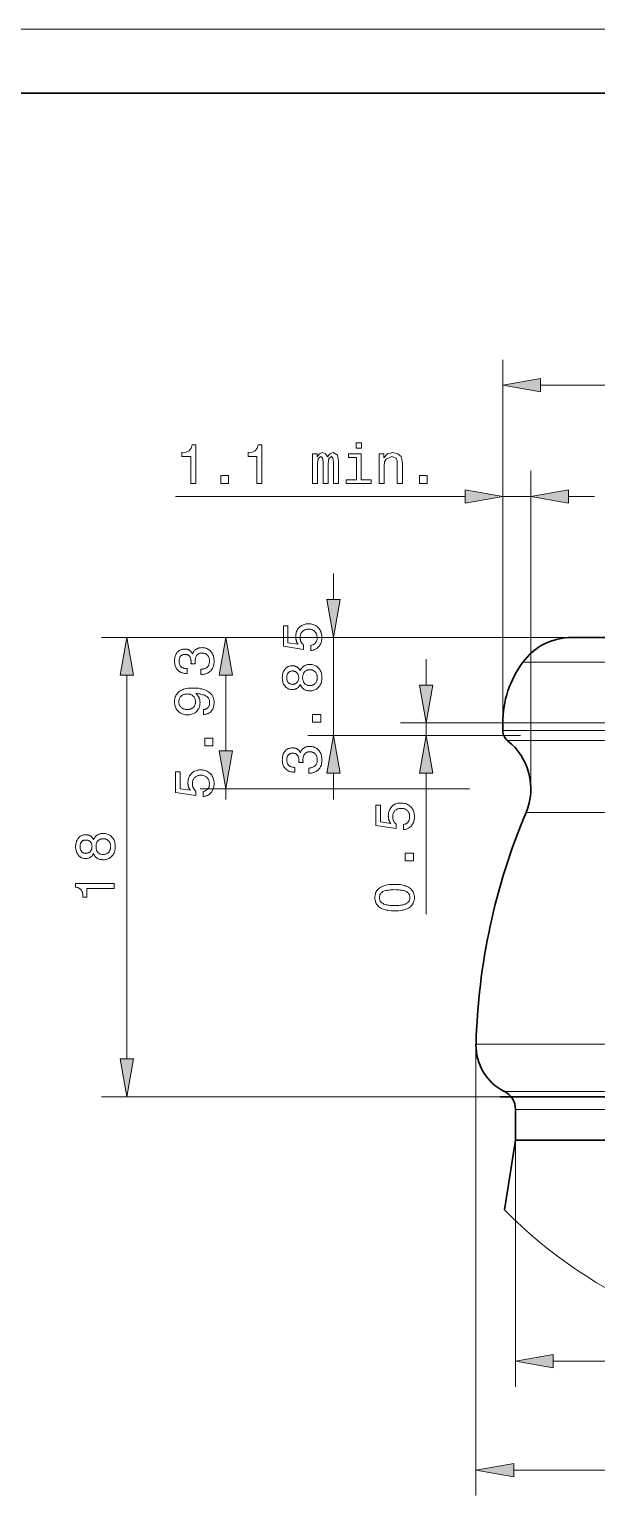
# Model space of a CAD drawing. Extents: x 0 to 297, y 0 to 420.
# Drawn here: x 164 to 208.5, y 305.1 to 420 of the extents above; entities that cross this region are included whole.
import ezdxf

# ---------------------------------------------------------------- set-up
doc = ezdxf.new("R2010")
doc.units = 0
doc.linetypes.add('DASHDOT', pattern=[18.5, 12, -3, 0.5, -3])

msp = doc.modelspace()

# ---------------------------------------------------------------- linework, layer by layer
at = {"lineweight": 13}
for p, q in [((297, 420), (0, 420)), ((201.09, 365.64), (201.09, 394.1)), ((204.05, 392.1), (251.14, 392.1)), ((203.29, 360.48), (203.29, 385.39)), ((175.42, 383.39), (198.14, 383.39)), ((206.52, 372.34), (169.62, 372.34)), ((206.52, 372.34), (177.37, 372.34)), ((206.52, 372.34), (185.82, 372.34)), ((252.53, 370.39), (205.71, 370.39)), ((171.62, 339.3), (171.62, 369.39)), ((254.09, 365.64), (204.34, 365.64)), ((254.09, 365.03), (204.34, 365.03)), ((253.71, 364.25), (204.67, 364.25)), ((198.49, 360.48), (177.37, 360.48)), ((252.27, 358.62), (205.94, 358.62)), ((198.99, 340.34), (198.99, 305.07)), ((256.19, 340.45), (202.49, 340.45)), ((253.98, 336.76), (204.44, 336.76)), ((200.88, 336.34), (169.62, 336.34)), ((253.09, 335.33), (205.21, 335.33)), ((205.05, 315.61), (250.14, 315.61)), ((201.95, 307.07), (253.24, 307.07))]:
    msp.add_line(p, q, dxfattribs=at)
at = {"color": 3, "lineweight": 30}
msp.add_line((292, 415), (20, 415), dxfattribs=at)
at = {"lineweight": 13, "ltscale": 0.493586}
msp.add_line((201.09, 365.64), (201.09, 385.39), dxfattribs=at)
at = {"lineweight": 13, "ltscale": 0.055}
msp.add_line((201.09, 383.39), (203.29, 383.39), dxfattribs=at)
at = {"lineweight": 13, "ltscale": 0.051139}
for p, q in [((206.25, 383.39), (208.29, 383.39)), ((187.82, 375.3), (187.82, 377.34)), ((187.82, 359.64), (187.82, 361.69))]:
    msp.add_line(p, q, dxfattribs=at)
at = {"lineweight": 13, "ltscale": 0.1925}
msp.add_line((187.82, 364.64), (187.82, 372.34), dxfattribs=at)
at = {"lineweight": 30, "ltscale": 0.064498}
msp.add_line((209.1, 372.34), (206.52, 372.34), dxfattribs=at)
at = {"lineweight": 13, "ltscale": 0.05114}
msp.add_line((195.08, 368.6), (195.08, 370.64), dxfattribs=at)
at = {"lineweight": 13, "ltscale": 0.076319}
msp.add_line((205.71, 370.39), (202.65, 370.39), dxfattribs=at)
at = {"lineweight": 13, "ltscale": 0.148779}
msp.add_line((179.37, 363.44), (179.37, 369.39), dxfattribs=at)
at = {"lineweight": 13, "ltscale": 0.200318}
msp.add_line((201.09, 365.64), (193.08, 365.64), dxfattribs=at)
at = {"lineweight": 13, "ltscale": 0.025}
msp.add_line((195.08, 364.64), (195.08, 365.64), dxfattribs=at)
at = {"lineweight": 13, "ltscale": 0.081102}
for p, q in [((204.34, 365.64), (201.09, 365.64)), ((204.34, 365.03), (201.09, 365.03))]:
    msp.add_line(p, q, dxfattribs=at)
at = {"lineweight": 30, "ltscale": 0.015312}
msp.add_line((201.09, 365.03), (201.09, 365.64), dxfattribs=at)
at = {"lineweight": 13, "ltscale": 0.369635}
msp.add_line((200.61, 364.64), (185.82, 364.64), dxfattribs=at)
at = {"lineweight": 13, "ltscale": 0.188231}
msp.add_line((200.61, 364.64), (193.08, 364.64), dxfattribs=at)
at = {"lineweight": 18, "ltscale": 0.046631}
msp.add_line((200.61, 364.64), (202.47, 364.64), dxfattribs=at)
at = {"lineweight": 13, "ltscale": 0.079941}
msp.add_line((204.67, 364.25), (201.47, 364.25), dxfattribs=at)
at = {"lineweight": 13, "ltscale": 0.276097}
msp.add_line((195.08, 350.65), (195.08, 361.69), dxfattribs=at)
at = {"lineweight": 13, "ltscale": 0.021208}
msp.add_line((179.37, 359.64), (179.37, 360.48), dxfattribs=at)
at = {"lineweight": 13, "ltscale": 0.075525}
msp.add_line((205.94, 358.62), (202.91, 358.62), dxfattribs=at)
at = {"lineweight": 13, "ltscale": 0.087524}
msp.add_line((202.49, 340.45), (198.99, 340.45), dxfattribs=at)
at = {"lineweight": 13, "ltscale": 0.080752}
msp.add_line((204.44, 336.76), (201.21, 336.76), dxfattribs=at)
at = {"lineweight": 30, "ltscale": 0.345528}
msp.add_line((200.88, 336.34), (214.7, 336.34), dxfattribs=at)
at = {"lineweight": 13, "ltscale": 0.078041}
msp.add_line((205.21, 335.33), (202.09, 335.33), dxfattribs=at)
at = {"lineweight": 30, "ltscale": 0.059725}
msp.add_line((202.09, 332.94), (202.09, 335.33), dxfattribs=at)
at = {"lineweight": 30, "ltscale": 0.138452}
msp.add_line((202.09, 332.94), (201.22, 327.47), dxfattribs=at)
at = {"lineweight": 13, "ltscale": 0.48335}
msp.add_line((202.09, 332.94), (202.09, 313.61), dxfattribs=at)
at = {"lineweight": 30, "ltscale": 0.078041}
msp.add_line((205.21, 332.94), (202.09, 332.94), dxfattribs=at)
at = {"lineweight": 30}
msp.add_line((253.09, 332.94), (205.21, 332.94), dxfattribs=at)
at = {"lineweight": 13}
for points in [[(204.05, 392.62), (201.09, 392.1), (204.05, 391.58)], [(176.64, 384.39), (176.64, 386.52), (175.94, 386.52), (175.94, 386.82), (176.28, 386.86), (176.51, 386.97), (176.66, 387.16), (176.74, 387.43), (177.03, 387.43), (177.03, 384.39)], [(181.81, 384.39), (181.81, 386.52), (181.12, 386.52), (181.12, 386.82), (181.45, 386.86), (181.69, 386.97), (181.84, 387.16), (181.91, 387.43), (182.2, 387.43), (182.2, 384.39)], [(190.01, 387.6), (190.01, 387.17), (189.6, 387.17), (189.6, 387.6)], [(186.17, 384.39), (186.17, 386.73), (186.55, 386.73), (186.55, 386.5), (186.71, 386.74), (186.94, 386.82), (187.2, 386.74), (187.35, 386.49), (187.54, 386.74), (187.79, 386.82), (188.12, 386.64), (188.19, 386.4), (188.22, 386.02), (188.22, 384.39), (187.82, 384.39), (187.82, 386.05), (187.78, 386.41), (187.65, 386.52), (187.46, 386.37), (187.39, 385.97), (187.39, 384.39), (187, 384.39), (187, 386.05), (186.96, 386.41), (186.82, 386.52), (186.63, 386.37), (186.56, 385.97), (186.56, 384.39)], [(190, 384.69), (190.78, 384.69), (190.78, 384.39), (188.82, 384.39), (188.82, 384.69), (189.61, 384.69), (189.61, 386.43), (189, 386.43), (189, 386.73), (190, 386.73)], [(191.39, 384.39), (191.39, 386.73), (191.76, 386.73), (191.76, 386.42), (192.05, 386.72), (192.46, 386.82), (192.86, 386.74), (193.12, 386.51), (193.19, 386.32), (193.22, 385.96), (193.22, 385.84), (193.22, 384.39), (192.82, 384.39), (192.82, 385.88), (192.8, 386.18), (192.73, 386.38), (192.4, 386.52), (191.94, 386.32), (191.82, 386.09), (191.78, 385.77), (191.78, 384.39)], [(178.99, 384.39), (178.99, 385.04), (179.6, 385.04), (179.6, 384.39)], [(194.56, 384.39), (194.56, 385.04), (195.17, 385.04), (195.17, 384.39)], [(198.14, 382.87), (201.09, 383.39), (198.14, 383.91)], [(206.25, 383.91), (203.29, 383.39), (206.25, 382.87)], [(187.3, 375.3), (187.82, 372.34), (188.34, 375.3)], [(186.04, 371.31), (186.04, 371.71), (186.09, 371.72), (186.13, 371.73), (186.17, 371.75), (186.21, 371.76), (186.25, 371.78), (186.29, 371.8), (186.32, 371.82), (186.35, 371.85), (186.38, 371.88), (186.41, 371.91), (186.43, 371.94), (186.45, 371.98), (186.47, 372.01), (186.49, 372.05), (186.51, 372.09), (186.52, 372.13), (186.53, 372.17), (186.53, 372.22), (186.54, 372.27), (186.54, 372.32), (186.54, 372.37), (186.53, 372.43), (186.52, 372.49), (186.51, 372.54), (186.49, 372.59), (186.47, 372.63), (186.45, 372.68), (186.42, 372.72), (186.39, 372.76), (186.36, 372.8), (186.32, 372.83), (186.28, 372.87), (186.23, 372.89), (186.19, 372.92), (186.14, 372.94), (186.09, 372.95), (186.04, 372.97), (185.99, 372.98), (185.93, 372.98), (185.87, 372.98), (185.81, 372.98), (185.76, 372.98), (185.7, 372.97), (185.65, 372.95), (185.6, 372.94), (185.55, 372.92), (185.51, 372.89), (185.46, 372.87), (185.42, 372.84), (185.39, 372.8), (185.35, 372.76), (185.32, 372.72), (185.29, 372.68), (185.27, 372.64), (185.25, 372.59), (185.23, 372.54), (185.22, 372.49), (185.21, 372.43), (185.21, 372.37), (185.2, 372.32), (185.2, 372.28), (185.21, 372.25), (185.21, 372.21), (185.22, 372.18), (185.22, 372.15), (185.23, 372.12), (185.24, 372.08), (185.25, 372.05), (185.26, 372.02), (185.27, 372), (185.29, 371.97), (185.3, 371.94), (185.32, 371.91), (185.34, 371.89), (185.36, 371.86), (185.38, 371.84), (185.4, 371.81), (185.43, 371.79), (185.45, 371.77), (185.48, 371.74), (185.48, 371.4), (183.89, 371.64), (183.89, 373.24), (184.24, 373.24), (184.24, 371.92), (185.05, 371.8), (185.03, 371.83), (185.02, 371.85), (185, 371.87), (184.98, 371.9), (184.97, 371.92), (184.95, 371.95), (184.94, 371.97), (184.93, 372), (184.92, 372.03), (184.91, 372.06), (184.9, 372.09), (184.89, 372.12), (184.88, 372.15), (184.88, 372.18), (184.87, 372.21), (184.87, 372.24), (184.86, 372.28), (184.86, 372.31), (184.86, 372.34), (184.86, 372.38), (184.86, 372.47), (184.87, 372.56), (184.88, 372.64), (184.9, 372.72), (184.93, 372.79), (184.96, 372.87), (184.99, 372.94), (185.03, 373), (185.08, 373.06), (185.13, 373.12), (185.19, 373.17), (185.25, 373.22), (185.31, 373.26), (185.38, 373.3), (185.45, 373.33), (185.52, 373.36), (185.6, 373.38), (185.68, 373.39), (185.76, 373.4), (185.85, 373.4), (185.94, 373.4), (186.03, 373.39), (186.12, 373.38), (186.2, 373.36), (186.28, 373.33), (186.35, 373.3), (186.42, 373.26), (186.49, 373.21), (186.56, 373.16), (186.62, 373.1), (186.67, 373.04), (186.72, 372.98), (186.77, 372.91), (186.8, 372.84), (186.84, 372.76), (186.86, 372.68), (186.88, 372.6), (186.9, 372.51), (186.91, 372.42), (186.91, 372.33), (186.91, 372.24), (186.9, 372.16), (186.89, 372.09), (186.87, 372.01), (186.85, 371.94), (186.82, 371.87), (186.79, 371.81), (186.76, 371.74), (186.72, 371.68), (186.67, 371.62), (186.62, 371.57), (186.57, 371.52), (186.51, 371.48), (186.45, 371.44), (186.39, 371.41), (186.33, 371.38), (186.26, 371.35), (186.19, 371.34), (186.12, 371.32)], [(172.14, 369.39), (171.62, 372.34), (171.1, 369.39)], [(177.43, 369.44), (177.43, 369.84), (177.5, 369.84), (177.55, 369.85), (177.61, 369.86), (177.66, 369.87), (177.71, 369.89), (177.76, 369.9), (177.81, 369.93), (177.85, 369.95), (177.89, 369.98), (177.92, 370.01), (177.96, 370.05), (177.99, 370.09), (178.01, 370.13), (178.04, 370.17), (178.05, 370.21), (178.07, 370.26), (178.08, 370.31), (178.09, 370.37), (178.1, 370.42), (178.1, 370.48), (178.1, 370.54), (178.09, 370.6), (178.08, 370.65), (178.07, 370.7), (178.06, 370.75), (178.04, 370.79), (178.02, 370.83), (178, 370.87), (177.97, 370.91), (177.94, 370.95), (177.91, 370.98), (177.87, 371.01), (177.83, 371.03), (177.79, 371.06), (177.75, 371.07), (177.71, 371.09), (177.66, 371.1), (177.61, 371.11), (177.56, 371.11), (177.51, 371.12), (177.46, 371.11), (177.41, 371.11), (177.37, 371.1), (177.32, 371.09), (177.28, 371.07), (177.24, 371.06), (177.21, 371.03), (177.18, 371.01), (177.14, 370.98), (177.11, 370.95), (177.09, 370.91), (177.06, 370.88), (177.04, 370.84), (177.02, 370.79), (177.01, 370.75), (177, 370.7), (176.99, 370.65), (176.98, 370.59), (176.98, 370.54), (176.97, 370.48), (176.97, 370.47), (176.97, 370.46), (176.97, 370.45), (176.97, 370.44), (176.97, 370.43), (176.98, 370.43), (176.98, 370.42), (176.98, 370.41), (176.98, 370.4), (176.98, 370.39), (176.98, 370.38), (176.98, 370.37), (176.98, 370.36), (176.98, 370.35), (176.98, 370.34), (176.98, 370.32), (176.98, 370.31), (176.98, 370.3), (176.98, 370.28), (176.98, 370.27), (176.64, 370.27), (176.64, 370.28), (176.64, 370.29), (176.64, 370.29), (176.64, 370.3), (176.65, 370.31), (176.65, 370.32), (176.65, 370.33), (176.65, 370.34), (176.65, 370.35), (176.65, 370.36), (176.65, 370.36), (176.65, 370.37), (176.65, 370.38), (176.65, 370.39), (176.65, 370.4), (176.65, 370.4), (176.65, 370.41), (176.65, 370.42), (176.65, 370.43), (176.65, 370.43), (176.65, 370.49), (176.64, 370.54), (176.64, 370.59), (176.63, 370.64), (176.62, 370.69), (176.61, 370.73), (176.59, 370.77), (176.57, 370.8), (176.55, 370.84), (176.53, 370.86), (176.51, 370.89), (176.48, 370.92), (176.45, 370.94), (176.42, 370.95), (176.39, 370.97), (176.35, 370.98), (176.31, 370.99), (176.27, 371), (176.23, 371), (176.18, 371), (176.14, 371), (176.09, 371), (176.05, 370.99), (176.02, 370.98), (175.98, 370.97), (175.95, 370.96), (175.91, 370.94), (175.88, 370.92), (175.86, 370.89), (175.83, 370.87), (175.81, 370.84), (175.79, 370.81), (175.77, 370.78), (175.75, 370.74), (175.74, 370.7), (175.73, 370.66), (175.72, 370.62), (175.71, 370.58), (175.71, 370.53), (175.71, 370.48), (175.71, 370.42), (175.72, 370.37), (175.72, 370.32), (175.74, 370.27), (175.75, 370.23), (175.77, 370.18), (175.79, 370.14), (175.81, 370.11), (175.84, 370.07), (175.87, 370.04), (175.91, 370.01), (175.94, 369.99), (175.98, 369.97), (176.03, 369.95), (176.07, 369.93), (176.12, 369.92), (176.17, 369.91), (176.23, 369.9), (176.29, 369.9), (176.35, 369.89), (176.35, 369.51), (176.32, 369.51), (176.23, 369.51), (176.15, 369.52), (176.07, 369.53), (175.99, 369.55), (175.92, 369.57), (175.85, 369.6), (175.79, 369.64), (175.73, 369.67), (175.67, 369.72), (175.62, 369.77), (175.57, 369.82), (175.52, 369.88), (175.48, 369.94), (175.45, 370), (175.42, 370.07), (175.4, 370.14), (175.38, 370.21), (175.37, 370.29), (175.36, 370.37), (175.36, 370.46), (175.36, 370.55), (175.36, 370.63), (175.37, 370.71), (175.39, 370.79), (175.41, 370.86), (175.43, 370.93), (175.46, 371), (175.49, 371.06), (175.53, 371.12), (175.57, 371.17), (175.61, 371.22), (175.66, 371.26), (175.71, 371.3), (175.77, 371.33), (175.82, 371.36), (175.88, 371.38), (175.95, 371.4), (176.02, 371.41), (176.09, 371.42), (176.16, 371.42), (176.21, 371.42), (176.25, 371.42), (176.29, 371.41), (176.33, 371.41), (176.36, 371.4), (176.4, 371.39), (176.44, 371.38), (176.47, 371.36), (176.5, 371.34), (176.53, 371.33), (176.56, 371.31), (176.59, 371.28), (176.62, 371.26), (176.65, 371.24), (176.67, 371.21), (176.69, 371.18), (176.71, 371.15), (176.73, 371.11), (176.75, 371.08), (176.77, 371.04), (176.79, 371.09), (176.81, 371.14), (176.83, 371.18), (176.85, 371.22), (176.88, 371.26), (176.91, 371.29), (176.94, 371.33), (176.97, 371.36), (177.01, 371.38), (177.04, 371.41), (177.08, 371.43), (177.12, 371.46), (177.16, 371.47), (177.21, 371.49), (177.25, 371.5), (177.3, 371.52), (177.35, 371.52), (177.4, 371.53), (177.45, 371.53), (177.51, 371.54), (177.59, 371.53), (177.67, 371.52), (177.75, 371.51), (177.82, 371.49), (177.9, 371.46), (177.96, 371.43), (178.03, 371.39), (178.09, 371.35), (178.15, 371.3), (178.2, 371.24), (178.25, 371.18), (178.29, 371.12), (178.33, 371.05), (178.37, 370.97), (178.4, 370.9), (178.42, 370.82), (178.44, 370.73), (178.45, 370.64), (178.46, 370.55), (178.46, 370.46), (178.46, 370.37), (178.45, 370.28), (178.44, 370.2), (178.42, 370.12), (178.39, 370.04), (178.36, 369.97), (178.33, 369.9), (178.29, 369.83), (178.24, 369.77), (178.19, 369.72), (178.13, 369.66), (178.07, 369.62), (178.01, 369.58), (177.94, 369.54), (177.87, 369.51), (177.8, 369.48), (177.72, 369.47), (177.64, 369.45), (177.55, 369.44), (177.46, 369.44)], [(179.9, 369.39), (179.37, 372.34), (178.85, 369.39)], [(185.21, 368.65), (185.19, 368.61), (185.17, 368.57), (185.15, 368.54), (185.13, 368.51), (185.1, 368.48), (185.08, 368.45), (185.05, 368.42), (185.02, 368.4), (184.99, 368.37), (184.96, 368.35), (184.93, 368.33), (184.9, 368.32), (184.86, 368.3), (184.83, 368.29), (184.79, 368.28), (184.75, 368.27), (184.71, 368.26), (184.67, 368.26), (184.62, 368.25), (184.58, 368.25), (184.51, 368.25), (184.45, 368.26), (184.38, 368.28), (184.32, 368.29), (184.27, 368.32), (184.21, 368.35), (184.16, 368.38), (184.11, 368.42), (184.06, 368.46), (184.02, 368.51), (183.98, 368.56), (183.94, 368.62), (183.91, 368.68), (183.88, 368.74), (183.86, 368.81), (183.84, 368.88), (183.82, 368.95), (183.81, 369.02), (183.81, 369.1), (183.8, 369.18), (183.81, 369.27), (183.81, 369.34), (183.82, 369.42), (183.84, 369.49), (183.86, 369.56), (183.88, 369.63), (183.91, 369.69), (183.94, 369.75), (183.98, 369.81), (184.02, 369.86), (184.06, 369.91), (184.11, 369.95), (184.16, 369.99), (184.21, 370.02), (184.27, 370.05), (184.32, 370.07), (184.38, 370.09), (184.45, 370.1), (184.51, 370.11), (184.58, 370.11), (184.62, 370.11), (184.67, 370.11), (184.71, 370.11), (184.75, 370.1), (184.79, 370.09), (184.83, 370.08), (184.86, 370.07), (184.9, 370.05), (184.93, 370.04), (184.96, 370.02), (184.99, 370), (185.02, 369.97), (185.05, 369.95), (185.08, 369.92), (185.1, 369.89), (185.13, 369.86), (185.15, 369.83), (185.17, 369.8), (185.19, 369.76), (185.21, 369.72), (185.23, 369.77), (185.25, 369.81), (185.27, 369.86), (185.3, 369.9), (185.33, 369.94), (185.36, 369.97), (185.39, 370.01), (185.42, 370.04), (185.46, 370.07), (185.49, 370.09), (185.53, 370.12), (185.57, 370.14), (185.62, 370.16), (185.66, 370.17), (185.71, 370.19), (185.75, 370.2), (185.8, 370.21), (185.86, 370.21), (185.91, 370.22), (185.96, 370.22), (186.05, 370.21), (186.13, 370.21), (186.21, 370.19), (186.28, 370.17), (186.35, 370.15), (186.42, 370.12), (186.48, 370.08), (186.54, 370.04), (186.6, 369.99), (186.65, 369.94), (186.7, 369.88), (186.75, 369.82), (186.78, 369.75), (186.82, 369.68), (186.85, 369.61), (186.87, 369.53), (186.89, 369.45), (186.9, 369.37), (186.91, 369.28), (186.91, 369.18), (186.91, 369.09), (186.9, 369), (186.89, 368.92), (186.87, 368.84), (186.85, 368.76), (186.82, 368.69), (186.78, 368.62), (186.75, 368.55), (186.7, 368.49), (186.65, 368.43), (186.6, 368.38), (186.54, 368.33), (186.48, 368.29), (186.42, 368.25), (186.35, 368.22), (186.28, 368.2), (186.21, 368.18), (186.13, 368.16), (186.05, 368.16), (185.96, 368.15), (185.91, 368.15), (185.86, 368.16), (185.8, 368.16), (185.75, 368.17), (185.71, 368.18), (185.66, 368.2), (185.62, 368.21), (185.57, 368.23), (185.53, 368.25), (185.49, 368.28), (185.46, 368.31), (185.42, 368.33), (185.39, 368.36), (185.36, 368.4), (185.33, 368.43), (185.3, 368.47), (185.27, 368.51), (185.25, 368.56), (185.23, 368.6)], [(184.61, 368.66), (184.65, 368.66), (184.69, 368.67), (184.73, 368.68), (184.77, 368.69), (184.81, 368.7), (184.84, 368.71), (184.87, 368.73), (184.9, 368.75), (184.93, 368.78), (184.96, 368.81), (184.98, 368.84), (185, 368.87), (185.02, 368.9), (185.04, 368.93), (185.06, 368.97), (185.07, 369.01), (185.08, 369.05), (185.08, 369.09), (185.09, 369.14), (185.09, 369.18), (185.09, 369.23), (185.08, 369.28), (185.08, 369.32), (185.07, 369.36), (185.06, 369.4), (185.04, 369.44), (185.02, 369.47), (185, 369.5), (184.98, 369.54), (184.96, 369.56), (184.93, 369.59), (184.9, 369.62), (184.87, 369.64), (184.84, 369.66), (184.81, 369.67), (184.77, 369.68), (184.73, 369.69), (184.69, 369.7), (184.65, 369.71), (184.61, 369.71), (184.57, 369.71), (184.53, 369.7), (184.49, 369.69), (184.45, 369.68), (184.42, 369.67), (184.39, 369.66), (184.36, 369.64), (184.33, 369.62), (184.3, 369.59), (184.27, 369.57), (184.25, 369.54), (184.23, 369.51), (184.21, 369.48), (184.19, 369.44), (184.18, 369.4), (184.17, 369.36), (184.16, 369.32), (184.15, 369.28), (184.15, 369.23), (184.15, 369.18), (184.15, 369.14), (184.15, 369.09), (184.16, 369.05), (184.17, 369.01), (184.18, 368.97), (184.19, 368.93), (184.21, 368.9), (184.23, 368.86), (184.25, 368.83), (184.27, 368.8), (184.3, 368.78), (184.33, 368.75), (184.36, 368.73), (184.39, 368.71), (184.42, 368.7), (184.45, 368.69), (184.49, 368.68), (184.53, 368.67), (184.57, 368.66)], [(185.95, 368.57), (186.01, 368.57), (186.06, 368.58), (186.11, 368.58), (186.16, 368.6), (186.2, 368.61), (186.24, 368.63), (186.28, 368.65), (186.32, 368.67), (186.35, 368.7), (186.39, 368.73), (186.42, 368.77), (186.45, 368.81), (186.47, 368.84), (186.49, 368.89), (186.51, 368.93), (186.52, 368.98), (186.53, 369.02), (186.54, 369.08), (186.55, 369.13), (186.55, 369.18), (186.55, 369.24), (186.54, 369.29), (186.53, 369.35), (186.52, 369.39), (186.51, 369.44), (186.49, 369.48), (186.47, 369.53), (186.45, 369.57), (186.42, 369.6), (186.39, 369.64), (186.35, 369.67), (186.32, 369.7), (186.28, 369.72), (186.24, 369.74), (186.2, 369.76), (186.16, 369.78), (186.11, 369.79), (186.06, 369.8), (186.01, 369.8), (185.95, 369.8), (185.9, 369.8), (185.86, 369.8), (185.81, 369.79), (185.77, 369.78), (185.73, 369.76), (185.69, 369.74), (185.65, 369.72), (185.61, 369.7), (185.58, 369.67), (185.55, 369.64), (185.52, 369.6), (185.5, 369.57), (185.48, 369.53), (185.46, 369.49), (185.44, 369.44), (185.43, 369.4), (185.42, 369.35), (185.41, 369.29), (185.4, 369.24), (185.4, 369.18), (185.4, 369.13), (185.41, 369.07), (185.42, 369.02), (185.43, 368.97), (185.44, 368.93), (185.46, 368.88), (185.48, 368.84), (185.5, 368.8), (185.52, 368.77), (185.55, 368.73), (185.58, 368.7), (185.61, 368.67), (185.65, 368.65), (185.69, 368.63), (185.73, 368.61), (185.77, 368.59), (185.81, 368.58), (185.86, 368.58), (185.9, 368.57)], [(177.63, 366.3), (177.63, 366.69), (177.68, 366.69), (177.72, 366.7), (177.76, 366.71), (177.8, 366.72), (177.83, 366.74), (177.87, 366.75), (177.9, 366.77), (177.93, 366.79), (177.96, 366.82), (177.98, 366.84), (178.01, 366.87), (178.03, 366.91), (178.05, 366.94), (178.07, 366.97), (178.08, 367.01), (178.09, 367.05), (178.1, 367.09), (178.11, 367.14), (178.11, 367.18), (178.11, 367.23), (178.11, 367.3), (178.1, 367.36), (178.09, 367.41), (178.07, 367.47), (178.04, 367.52), (178.01, 367.57), (177.98, 367.62), (177.94, 367.66), (177.89, 367.7), (177.84, 367.74), (177.79, 367.77), (177.72, 367.8), (177.66, 367.83), (177.58, 367.85), (177.5, 367.87), (177.42, 367.89), (177.33, 367.91), (177.23, 367.92), (177.13, 367.93), (177.02, 367.94), (177.06, 367.91), (177.09, 367.89), (177.11, 367.86), (177.14, 367.83), (177.17, 367.8), (177.19, 367.77), (177.21, 367.74), (177.23, 367.7), (177.25, 367.67), (177.27, 367.63), (177.29, 367.6), (177.3, 367.56), (177.31, 367.52), (177.33, 367.48), (177.33, 367.44), (177.34, 367.4), (177.35, 367.36), (177.35, 367.31), (177.36, 367.27), (177.36, 367.23), (177.35, 367.14), (177.35, 367.06), (177.33, 366.99), (177.31, 366.91), (177.29, 366.84), (177.26, 366.77), (177.22, 366.71), (177.18, 366.65), (177.13, 366.59), (177.08, 366.54), (177.03, 366.49), (176.97, 366.44), (176.9, 366.4), (176.84, 366.37), (176.77, 366.34), (176.69, 366.31), (176.62, 366.29), (176.53, 366.28), (176.45, 366.27), (176.36, 366.27), (176.27, 366.27), (176.19, 366.28), (176.11, 366.3), (176.03, 366.31), (175.96, 366.34), (175.89, 366.37), (175.82, 366.41), (175.75, 366.45), (175.69, 366.5), (175.63, 366.55), (175.58, 366.61), (175.53, 366.67), (175.49, 366.74), (175.46, 366.8), (175.43, 366.88), (175.4, 366.95), (175.38, 367.03), (175.37, 367.11), (175.36, 367.2), (175.36, 367.29), (175.36, 367.39), (175.37, 367.49), (175.39, 367.58), (175.41, 367.67), (175.45, 367.75), (175.49, 367.83), (175.53, 367.9), (175.59, 367.97), (175.65, 368.03), (175.72, 368.09), (175.8, 368.15), (175.88, 368.19), (175.97, 368.23), (176.06, 368.27), (176.17, 368.3), (176.27, 368.33), (176.39, 368.35), (176.51, 368.36), (176.64, 368.37), (176.77, 368.37), (176.93, 368.37), (177.08, 368.36), (177.23, 368.35), (177.36, 368.32), (177.49, 368.3), (177.61, 368.26), (177.73, 368.23), (177.83, 368.18), (177.93, 368.13), (178.02, 368.07), (178.11, 368.01), (178.18, 367.95), (178.25, 367.87), (178.3, 367.8), (178.35, 367.71), (178.39, 367.63), (178.42, 367.53), (178.44, 367.44), (178.46, 367.33), (178.46, 367.23), (178.46, 367.14), (178.45, 367.06), (178.44, 366.99), (178.42, 366.91), (178.4, 366.84), (178.38, 366.78), (178.35, 366.72), (178.32, 366.66), (178.28, 366.6), (178.24, 366.55), (178.19, 366.5), (178.14, 366.46), (178.09, 366.42), (178.03, 366.39), (177.97, 366.36), (177.91, 366.34), (177.84, 366.32), (177.78, 366.31), (177.71, 366.3)], [(176.36, 366.69), (176.42, 366.69), (176.47, 366.69), (176.52, 366.7), (176.57, 366.71), (176.62, 366.73), (176.67, 366.75), (176.71, 366.77), (176.75, 366.79), (176.79, 366.82), (176.82, 366.85), (176.86, 366.88), (176.89, 366.92), (176.91, 366.95), (176.94, 366.99), (176.95, 367.04), (176.97, 367.08), (176.98, 367.13), (176.99, 367.17), (177, 367.22), (177, 367.28), (177, 367.33), (176.99, 367.39), (176.98, 367.44), (176.97, 367.49), (176.95, 367.54), (176.94, 367.58), (176.91, 367.63), (176.89, 367.67), (176.86, 367.7), (176.83, 367.74), (176.79, 367.77), (176.75, 367.8), (176.71, 367.82), (176.67, 367.85), (176.62, 367.86), (176.57, 367.88), (176.52, 367.89), (176.47, 367.9), (176.41, 367.9), (176.35, 367.91), (176.3, 367.9), (176.24, 367.9), (176.18, 367.89), (176.13, 367.88), (176.08, 367.86), (176.04, 367.85), (175.99, 367.82), (175.95, 367.8), (175.91, 367.77), (175.88, 367.74), (175.84, 367.7), (175.81, 367.67), (175.78, 367.63), (175.76, 367.59), (175.74, 367.54), (175.73, 367.5), (175.71, 367.45), (175.7, 367.4), (175.7, 367.34), (175.7, 367.29), (175.7, 367.24), (175.7, 367.18), (175.71, 367.14), (175.73, 367.09), (175.74, 367.04), (175.76, 367), (175.79, 366.96), (175.81, 366.92), (175.84, 366.89), (175.88, 366.85), (175.92, 366.82), (175.96, 366.79), (176, 366.77), (176.04, 366.75), (176.09, 366.73), (176.14, 366.71), (176.19, 366.7), (176.24, 366.69), (176.3, 366.69)], [(194.56, 368.6), (195.08, 365.64), (195.6, 368.6)], [(186.82, 365.69), (186.18, 365.69), (186.18, 366.29), (186.82, 366.29)], [(178.37, 363.83), (177.73, 363.83), (177.73, 364.43), (178.37, 364.43)], [(188.34, 361.69), (187.82, 364.64), (187.3, 361.69)], [(195.6, 361.69), (195.08, 364.64), (194.56, 361.69)], [(178.85, 363.44), (179.37, 360.48), (179.9, 363.44)], [(185.88, 361.7), (185.88, 362.1), (185.94, 362.1), (186, 362.11), (186.06, 362.12), (186.11, 362.13), (186.16, 362.15), (186.21, 362.16), (186.26, 362.19), (186.3, 362.21), (186.34, 362.24), (186.37, 362.27), (186.41, 362.31), (186.44, 362.34), (186.46, 362.39), (186.48, 362.43), (186.5, 362.47), (186.52, 362.52), (186.53, 362.57), (186.54, 362.63), (186.55, 362.68), (186.55, 362.74), (186.55, 362.8), (186.54, 362.85), (186.53, 362.91), (186.52, 362.96), (186.51, 363.01), (186.49, 363.05), (186.47, 363.09), (186.45, 363.13), (186.42, 363.17), (186.39, 363.21), (186.36, 363.24), (186.32, 363.27), (186.28, 363.29), (186.24, 363.32), (186.2, 363.33), (186.16, 363.35), (186.11, 363.36), (186.06, 363.37), (186.01, 363.37), (185.95, 363.38), (185.91, 363.37), (185.86, 363.37), (185.81, 363.36), (185.77, 363.35), (185.73, 363.33), (185.69, 363.32), (185.66, 363.29), (185.62, 363.27), (185.59, 363.24), (185.56, 363.21), (185.54, 363.17), (185.51, 363.14), (185.49, 363.1), (185.47, 363.05), (185.46, 363.01), (185.45, 362.96), (185.44, 362.91), (185.43, 362.85), (185.42, 362.8), (185.42, 362.74), (185.42, 362.73), (185.42, 362.72), (185.42, 362.71), (185.42, 362.7), (185.42, 362.69), (185.42, 362.69), (185.42, 362.68), (185.42, 362.67), (185.43, 362.66), (185.43, 362.65), (185.43, 362.64), (185.43, 362.63), (185.43, 362.62), (185.43, 362.61), (185.43, 362.6), (185.43, 362.58), (185.43, 362.57), (185.43, 362.56), (185.43, 362.54), (185.43, 362.53), (185.09, 362.53), (185.09, 362.54), (185.09, 362.54), (185.09, 362.55), (185.09, 362.56), (185.09, 362.57), (185.09, 362.58), (185.09, 362.59), (185.1, 362.6), (185.1, 362.61), (185.1, 362.62), (185.1, 362.62), (185.1, 362.63), (185.1, 362.64), (185.1, 362.65), (185.1, 362.66), (185.1, 362.66), (185.1, 362.67), (185.1, 362.68), (185.1, 362.69), (185.1, 362.69), (185.1, 362.75), (185.09, 362.8), (185.09, 362.85), (185.08, 362.9), (185.07, 362.95), (185.06, 362.99), (185.04, 363.03), (185.02, 363.06), (185, 363.09), (184.98, 363.12), (184.96, 363.15), (184.93, 363.17), (184.9, 363.2), (184.87, 363.21), (184.84, 363.23), (184.8, 363.24), (184.76, 363.25), (184.72, 363.26), (184.68, 363.26), (184.63, 363.26), (184.59, 363.26), (184.54, 363.26), (184.5, 363.25), (184.47, 363.24), (184.43, 363.23), (184.4, 363.22), (184.36, 363.2), (184.33, 363.18), (184.31, 363.15), (184.28, 363.13), (184.26, 363.1), (184.24, 363.07), (184.22, 363.04), (184.2, 363), (184.19, 362.96), (184.18, 362.92), (184.17, 362.88), (184.16, 362.83), (184.16, 362.79), (184.16, 362.74), (184.16, 362.68), (184.16, 362.63), (184.17, 362.58), (184.18, 362.53), (184.2, 362.49), (184.22, 362.44), (184.24, 362.4), (184.26, 362.37), (184.29, 362.33), (184.32, 362.3), (184.35, 362.27), (184.39, 362.25), (184.43, 362.23), (184.47, 362.21), (184.52, 362.19), (184.57, 362.18), (184.62, 362.17), (184.68, 362.16), (184.74, 362.15), (184.8, 362.15), (184.8, 361.77), (184.77, 361.77), (184.68, 361.77), (184.6, 361.78), (184.52, 361.79), (184.44, 361.81), (184.37, 361.83), (184.3, 361.86), (184.24, 361.9), (184.18, 361.93), (184.12, 361.98), (184.07, 362.03), (184.02, 362.08), (183.97, 362.14), (183.93, 362.2), (183.9, 362.26), (183.87, 362.33), (183.85, 362.4), (183.83, 362.47), (183.81, 362.55), (183.81, 362.63), (183.8, 362.72), (183.81, 362.81), (183.81, 362.89), (183.82, 362.97), (183.84, 363.05), (183.86, 363.12), (183.88, 363.19), (183.91, 363.26), (183.94, 363.32), (183.98, 363.38), (184.02, 363.43), (184.06, 363.48), (184.11, 363.52), (184.16, 363.56), (184.21, 363.59), (184.27, 363.62), (184.33, 363.64), (184.4, 363.66), (184.47, 363.67), (184.54, 363.68), (184.61, 363.68), (184.65, 363.68), (184.7, 363.68), (184.74, 363.67), (184.78, 363.67), (184.81, 363.66), (184.85, 363.65), (184.88, 363.63), (184.92, 363.62), (184.95, 363.6), (184.98, 363.59), (185.01, 363.57), (185.04, 363.54), (185.07, 363.52), (185.09, 363.49), (185.12, 363.47), (185.14, 363.44), (185.16, 363.41), (185.18, 363.37), (185.2, 363.34), (185.22, 363.3), (185.24, 363.35), (185.26, 363.39), (185.28, 363.44), (185.3, 363.48), (185.33, 363.52), (185.36, 363.55), (185.39, 363.58), (185.42, 363.62), (185.46, 363.64), (185.49, 363.67), (185.53, 363.69), (185.57, 363.72), (185.61, 363.73), (185.66, 363.75), (185.7, 363.76), (185.75, 363.78), (185.8, 363.78), (185.85, 363.79), (185.9, 363.79), (185.95, 363.8), (186.04, 363.79), (186.12, 363.78), (186.2, 363.77), (186.27, 363.75), (186.34, 363.72), (186.41, 363.69), (186.48, 363.65), (186.54, 363.61), (186.59, 363.56), (186.65, 363.5), (186.7, 363.44), (186.74, 363.37), (186.78, 363.31), (186.82, 363.23), (186.84, 363.16), (186.87, 363.08), (186.89, 362.99), (186.9, 362.9), (186.91, 362.81), (186.91, 362.72), (186.91, 362.63), (186.9, 362.54), (186.89, 362.45), (186.87, 362.38), (186.84, 362.3), (186.81, 362.23), (186.78, 362.16), (186.74, 362.09), (186.69, 362.03), (186.64, 361.98), (186.58, 361.92), (186.52, 361.88), (186.46, 361.84), (186.39, 361.8), (186.32, 361.77), (186.25, 361.74), (186.17, 361.72), (186.09, 361.71), (186, 361.7), (185.91, 361.7)], [(177.59, 359.87), (177.59, 360.27), (177.64, 360.27), (177.68, 360.28), (177.72, 360.3), (177.76, 360.31), (177.8, 360.33), (177.84, 360.35), (177.87, 360.38), (177.9, 360.4), (177.93, 360.43), (177.96, 360.46), (177.98, 360.49), (178.01, 360.53), (178.03, 360.56), (178.04, 360.6), (178.06, 360.64), (178.07, 360.68), (178.08, 360.73), (178.08, 360.77), (178.09, 360.82), (178.09, 360.87), (178.09, 360.93), (178.08, 360.98), (178.07, 361.04), (178.06, 361.09), (178.04, 361.14), (178.02, 361.19), (178, 361.23), (177.97, 361.27), (177.94, 361.31), (177.91, 361.35), (177.87, 361.39), (177.83, 361.42), (177.79, 361.44), (177.74, 361.47), (177.69, 361.49), (177.64, 361.51), (177.59, 361.52), (177.54, 361.53), (177.48, 361.53), (177.42, 361.53), (177.36, 361.53), (177.31, 361.53), (177.25, 361.52), (177.2, 361.51), (177.15, 361.49), (177.1, 361.47), (177.06, 361.45), (177.01, 361.42), (176.97, 361.39), (176.94, 361.35), (176.9, 361.32), (176.87, 361.28), (176.84, 361.23), (176.82, 361.19), (176.8, 361.14), (176.78, 361.09), (176.77, 361.04), (176.76, 360.98), (176.76, 360.93), (176.76, 360.87), (176.76, 360.83), (176.76, 360.8), (176.76, 360.76), (176.77, 360.73), (176.77, 360.7), (176.78, 360.67), (176.79, 360.64), (176.8, 360.61), (176.81, 360.58), (176.82, 360.55), (176.84, 360.52), (176.86, 360.49), (176.87, 360.46), (176.89, 360.44), (176.91, 360.41), (176.93, 360.39), (176.96, 360.36), (176.98, 360.34), (177, 360.32), (177.03, 360.3), (177.03, 359.95), (175.44, 360.19), (175.44, 361.79), (175.8, 361.79), (175.8, 360.48), (176.6, 360.36), (176.58, 360.38), (176.57, 360.4), (176.55, 360.42), (176.53, 360.45), (176.52, 360.47), (176.51, 360.5), (176.49, 360.53), (176.48, 360.55), (176.47, 360.58), (176.46, 360.61), (176.45, 360.64), (176.44, 360.67), (176.43, 360.7), (176.43, 360.73), (176.42, 360.76), (176.42, 360.8), (176.41, 360.83), (176.41, 360.86), (176.41, 360.9), (176.41, 360.93), (176.41, 361.02), (176.42, 361.11), (176.43, 361.19), (176.45, 361.27), (176.48, 361.35), (176.51, 361.42), (176.54, 361.49), (176.58, 361.55), (176.63, 361.61), (176.68, 361.67), (176.74, 361.73), (176.8, 361.77), (176.86, 361.82), (176.93, 361.85), (177, 361.88), (177.07, 361.91), (177.15, 361.93), (177.23, 361.94), (177.32, 361.95), (177.4, 361.95), (177.5, 361.95), (177.58, 361.94), (177.67, 361.93), (177.75, 361.91), (177.83, 361.88), (177.9, 361.85), (177.98, 361.81), (178.04, 361.76), (178.11, 361.71), (178.17, 361.66), (178.22, 361.59), (178.27, 361.53), (178.32, 361.46), (178.36, 361.39), (178.39, 361.31), (178.41, 361.23), (178.43, 361.15), (178.45, 361.06), (178.46, 360.97), (178.46, 360.88), (178.46, 360.8), (178.45, 360.72), (178.44, 360.64), (178.42, 360.56), (178.4, 360.49), (178.37, 360.42), (178.34, 360.36), (178.31, 360.29), (178.27, 360.23), (178.22, 360.18), (178.17, 360.12), (178.12, 360.07), (178.06, 360.03), (178.01, 359.99), (177.94, 359.96), (177.88, 359.93), (177.81, 359.91), (177.74, 359.89), (177.67, 359.87)], [(193.3, 357.27), (193.3, 357.67), (193.34, 357.68), (193.39, 357.69), (193.43, 357.7), (193.47, 357.72), (193.51, 357.74), (193.54, 357.76), (193.57, 357.78), (193.61, 357.81), (193.64, 357.84), (193.66, 357.87), (193.69, 357.9), (193.71, 357.93), (193.73, 357.97), (193.75, 358.01), (193.76, 358.05), (193.77, 358.09), (193.78, 358.13), (193.79, 358.18), (193.79, 358.22), (193.79, 358.27), (193.79, 358.33), (193.79, 358.39), (193.78, 358.44), (193.77, 358.5), (193.75, 358.54), (193.73, 358.59), (193.7, 358.64), (193.68, 358.68), (193.65, 358.72), (193.61, 358.76), (193.57, 358.79), (193.53, 358.82), (193.49, 358.85), (193.45, 358.88), (193.4, 358.9), (193.35, 358.91), (193.3, 358.92), (193.24, 358.93), (193.19, 358.94), (193.13, 358.94), (193.07, 358.94), (193.01, 358.93), (192.96, 358.92), (192.9, 358.91), (192.85, 358.9), (192.81, 358.88), (192.76, 358.85), (192.72, 358.83), (192.68, 358.79), (192.64, 358.76), (192.61, 358.72), (192.58, 358.68), (192.55, 358.64), (192.53, 358.59), (192.51, 358.55), (192.49, 358.5), (192.48, 358.45), (192.47, 358.39), (192.46, 358.33), (192.46, 358.27), (192.46, 358.24), (192.46, 358.2), (192.47, 358.17), (192.47, 358.14), (192.48, 358.11), (192.49, 358.07), (192.49, 358.04), (192.5, 358.01), (192.52, 357.98), (192.53, 357.95), (192.54, 357.92), (192.56, 357.9), (192.58, 357.87), (192.6, 357.84), (192.62, 357.82), (192.64, 357.79), (192.66, 357.77), (192.68, 357.75), (192.71, 357.72), (192.74, 357.7), (192.74, 357.36), (191.15, 357.59), (191.15, 359.2), (191.5, 359.2), (191.5, 357.88), (192.31, 357.76), (192.29, 357.78), (192.27, 357.81), (192.26, 357.83), (192.24, 357.85), (192.22, 357.88), (192.21, 357.91), (192.2, 357.93), (192.19, 357.96), (192.17, 357.99), (192.16, 358.02), (192.15, 358.05), (192.15, 358.08), (192.14, 358.11), (192.13, 358.14), (192.13, 358.17), (192.12, 358.2), (192.12, 358.23), (192.12, 358.27), (192.11, 358.3), (192.11, 358.34), (192.12, 358.43), (192.13, 358.51), (192.14, 358.6), (192.16, 358.68), (192.18, 358.75), (192.21, 358.83), (192.25, 358.89), (192.29, 358.96), (192.34, 359.02), (192.39, 359.08), (192.45, 359.13), (192.51, 359.18), (192.57, 359.22), (192.64, 359.26), (192.71, 359.29), (192.78, 359.32), (192.86, 359.34), (192.94, 359.35), (193.02, 359.36), (193.11, 359.36), (193.2, 359.36), (193.29, 359.35), (193.37, 359.33), (193.46, 359.31), (193.53, 359.29), (193.61, 359.25), (193.68, 359.21), (193.75, 359.17), (193.81, 359.12), (193.87, 359.06), (193.93, 359), (193.98, 358.94), (194.02, 358.87), (194.06, 358.79), (194.09, 358.72), (194.12, 358.64), (194.14, 358.56), (194.15, 358.47), (194.16, 358.38), (194.17, 358.29), (194.16, 358.2), (194.16, 358.12), (194.14, 358.04), (194.13, 357.97), (194.11, 357.9), (194.08, 357.83), (194.05, 357.76), (194.01, 357.7), (193.97, 357.64), (193.93, 357.58), (193.88, 357.53), (193.82, 357.48), (193.77, 357.44), (193.71, 357.4), (193.65, 357.37), (193.59, 357.34), (193.52, 357.31), (193.45, 357.29), (193.37, 357.28)], [(169.01, 355.41), (168.99, 355.37), (168.97, 355.33), (168.95, 355.3), (168.92, 355.26), (168.9, 355.23), (168.87, 355.2), (168.85, 355.18), (168.82, 355.15), (168.79, 355.13), (168.76, 355.11), (168.73, 355.09), (168.69, 355.07), (168.66, 355.06), (168.62, 355.04), (168.59, 355.03), (168.55, 355.03), (168.51, 355.02), (168.46, 355.01), (168.42, 355.01), (168.38, 355.01), (168.31, 355.01), (168.24, 355.02), (168.18, 355.03), (168.12, 355.05), (168.06, 355.07), (168.01, 355.1), (167.96, 355.14), (167.91, 355.17), (167.86, 355.22), (167.82, 355.27), (167.78, 355.32), (167.74, 355.38), (167.71, 355.44), (167.68, 355.5), (167.66, 355.56), (167.64, 355.63), (167.62, 355.71), (167.61, 355.78), (167.6, 355.86), (167.6, 355.94), (167.6, 356.02), (167.61, 356.1), (167.62, 356.18), (167.64, 356.25), (167.66, 356.32), (167.68, 356.38), (167.71, 356.45), (167.74, 356.51), (167.78, 356.56), (167.82, 356.61), (167.86, 356.66), (167.91, 356.71), (167.96, 356.75), (168.01, 356.78), (168.06, 356.81), (168.12, 356.83), (168.18, 356.85), (168.24, 356.86), (168.31, 356.87), (168.38, 356.87), (168.42, 356.87), (168.46, 356.87), (168.51, 356.86), (168.55, 356.86), (168.59, 356.85), (168.63, 356.84), (168.66, 356.82), (168.7, 356.81), (168.73, 356.79), (168.76, 356.77), (168.79, 356.75), (168.82, 356.73), (168.85, 356.71), (168.88, 356.68), (168.9, 356.65), (168.92, 356.62), (168.95, 356.59), (168.97, 356.55), (168.99, 356.52), (169.01, 356.48), (169.03, 356.52), (169.05, 356.57), (169.07, 356.61), (169.1, 356.65), (169.12, 356.69), (169.15, 356.73), (169.18, 356.76), (169.22, 356.79), (169.25, 356.82), (169.29, 356.85), (169.33, 356.87), (169.37, 356.89), (169.41, 356.91), (169.46, 356.93), (169.5, 356.94), (169.55, 356.95), (169.6, 356.96), (169.65, 356.97), (169.71, 356.97), (169.76, 356.97), (169.85, 356.97), (169.93, 356.96), (170, 356.95), (170.08, 356.93), (170.15, 356.9), (170.22, 356.87), (170.28, 356.84), (170.34, 356.8), (170.4, 356.75), (170.45, 356.69), (170.5, 356.64), (170.54, 356.58), (170.58, 356.51), (170.62, 356.44), (170.64, 356.37), (170.67, 356.29), (170.68, 356.21), (170.7, 356.12), (170.71, 356.03), (170.71, 355.94), (170.71, 355.85), (170.7, 355.76), (170.68, 355.67), (170.67, 355.59), (170.64, 355.52), (170.62, 355.44), (170.58, 355.37), (170.54, 355.31), (170.5, 355.25), (170.45, 355.19), (170.4, 355.14), (170.34, 355.09), (170.28, 355.05), (170.22, 355.01), (170.15, 354.98), (170.08, 354.95), (170, 354.94), (169.93, 354.92), (169.85, 354.91), (169.76, 354.91), (169.71, 354.91), (169.65, 354.92), (169.6, 354.92), (169.55, 354.93), (169.5, 354.94), (169.46, 354.96), (169.41, 354.97), (169.37, 354.99), (169.33, 355.01), (169.29, 355.04), (169.25, 355.06), (169.22, 355.09), (169.18, 355.12), (169.15, 355.15), (169.12, 355.19), (169.1, 355.23), (169.07, 355.27), (169.05, 355.31), (169.03, 355.36)], [(168.41, 355.42), (168.45, 355.42), (168.49, 355.43), (168.53, 355.43), (168.57, 355.44), (168.6, 355.46), (168.64, 355.47), (168.67, 355.49), (168.7, 355.51), (168.73, 355.54), (168.76, 355.56), (168.78, 355.59), (168.8, 355.62), (168.82, 355.66), (168.84, 355.69), (168.85, 355.73), (168.87, 355.77), (168.87, 355.81), (168.88, 355.85), (168.88, 355.89), (168.89, 355.94), (168.88, 355.99), (168.88, 356.03), (168.87, 356.08), (168.87, 356.12), (168.85, 356.16), (168.84, 356.19), (168.82, 356.23), (168.8, 356.26), (168.78, 356.29), (168.76, 356.32), (168.73, 356.35), (168.7, 356.37), (168.67, 356.39), (168.64, 356.41), (168.6, 356.43), (168.57, 356.44), (168.53, 356.45), (168.49, 356.46), (168.45, 356.46), (168.41, 356.46), (168.37, 356.46), (168.33, 356.46), (168.29, 356.45), (168.25, 356.44), (168.22, 356.43), (168.18, 356.41), (168.15, 356.4), (168.12, 356.37), (168.1, 356.35), (168.07, 356.32), (168.05, 356.3), (168.03, 356.26), (168.01, 356.23), (167.99, 356.2), (167.98, 356.16), (167.97, 356.12), (167.96, 356.08), (167.95, 356.03), (167.95, 355.99), (167.95, 355.94), (167.95, 355.89), (167.95, 355.85), (167.96, 355.8), (167.97, 355.76), (167.98, 355.72), (167.99, 355.69), (168.01, 355.65), (168.03, 355.62), (168.05, 355.59), (168.07, 355.56), (168.1, 355.53), (168.12, 355.51), (168.15, 355.49), (168.18, 355.47), (168.22, 355.46), (168.25, 355.44), (168.29, 355.43), (168.33, 355.43), (168.37, 355.42)], [(169.75, 355.33), (169.81, 355.33), (169.86, 355.33), (169.91, 355.34), (169.95, 355.35), (170, 355.37), (170.04, 355.39), (170.08, 355.41), (170.12, 355.43), (170.15, 355.46), (170.19, 355.49), (170.22, 355.53), (170.24, 355.56), (170.27, 355.6), (170.29, 355.64), (170.31, 355.69), (170.32, 355.73), (170.33, 355.78), (170.34, 355.83), (170.34, 355.89), (170.35, 355.94), (170.34, 356), (170.34, 356.05), (170.33, 356.1), (170.32, 356.15), (170.31, 356.2), (170.29, 356.24), (170.27, 356.28), (170.24, 356.32), (170.22, 356.36), (170.19, 356.39), (170.15, 356.42), (170.12, 356.45), (170.08, 356.48), (170.04, 356.5), (170, 356.52), (169.95, 356.53), (169.91, 356.54), (169.86, 356.55), (169.81, 356.56), (169.75, 356.56), (169.7, 356.56), (169.65, 356.55), (169.61, 356.54), (169.57, 356.53), (169.52, 356.52), (169.48, 356.5), (169.45, 356.48), (169.41, 356.45), (169.38, 356.43), (169.35, 356.39), (169.32, 356.36), (169.3, 356.32), (169.27, 356.28), (169.25, 356.24), (169.24, 356.2), (169.22, 356.15), (169.21, 356.1), (169.21, 356.05), (169.2, 356), (169.2, 355.94), (169.2, 355.88), (169.21, 355.83), (169.21, 355.78), (169.22, 355.73), (169.24, 355.68), (169.25, 355.64), (169.27, 355.6), (169.3, 355.56), (169.32, 355.52), (169.35, 355.49), (169.38, 355.46), (169.41, 355.43), (169.45, 355.41), (169.48, 355.38), (169.52, 355.37), (169.57, 355.35), (169.61, 355.34), (169.65, 355.33), (169.7, 355.33)], [(194.08, 354.84), (193.44, 354.84), (193.44, 355.44), (194.08, 355.44)], [(170.62, 352.67), (168.49, 352.67), (168.49, 351.97), (168.18, 351.97), (168.18, 352.04), (168.17, 352.11), (168.17, 352.18), (168.16, 352.24), (168.14, 352.3), (168.13, 352.36), (168.11, 352.41), (168.09, 352.46), (168.07, 352.5), (168.04, 352.54), (168.01, 352.58), (167.98, 352.61), (167.94, 352.64), (167.9, 352.67), (167.86, 352.69), (167.82, 352.71), (167.77, 352.73), (167.72, 352.74), (167.66, 352.76), (167.6, 352.77), (167.6, 353.06), (170.62, 353.06)], [(192.62, 350.9), (192.47, 350.91), (192.33, 350.92), (192.19, 350.93), (192.07, 350.95), (191.95, 350.97), (191.83, 351), (191.73, 351.03), (191.63, 351.07), (191.54, 351.12), (191.46, 351.17), (191.38, 351.23), (191.31, 351.29), (191.26, 351.35), (191.2, 351.42), (191.16, 351.5), (191.12, 351.58), (191.1, 351.66), (191.08, 351.75), (191.06, 351.84), (191.06, 351.94), (191.06, 352.04), (191.08, 352.14), (191.1, 352.23), (191.12, 352.31), (191.16, 352.39), (191.2, 352.47), (191.25, 352.54), (191.31, 352.6), (191.38, 352.66), (191.45, 352.72), (191.54, 352.77), (191.63, 352.81), (191.72, 352.85), (191.83, 352.89), (191.94, 352.92), (192.06, 352.94), (192.19, 352.96), (192.32, 352.97), (192.47, 352.98), (192.62, 352.98), (192.77, 352.98), (192.91, 352.97), (193.04, 352.96), (193.17, 352.94), (193.29, 352.92), (193.4, 352.89), (193.5, 352.85), (193.6, 352.81), (193.69, 352.77), (193.77, 352.72), (193.85, 352.66), (193.91, 352.6), (193.97, 352.54), (194.02, 352.47), (194.07, 352.39), (194.1, 352.31), (194.13, 352.23), (194.15, 352.14), (194.16, 352.04), (194.17, 351.94), (194.16, 351.84), (194.15, 351.75), (194.13, 351.66), (194.1, 351.58), (194.07, 351.5), (194.02, 351.42), (193.97, 351.35), (193.91, 351.29), (193.85, 351.23), (193.77, 351.17), (193.69, 351.12), (193.6, 351.07), (193.5, 351.03), (193.4, 351), (193.29, 350.97), (193.17, 350.95), (193.04, 350.93), (192.91, 350.92), (192.76, 350.91)], [(192.62, 351.32), (192.74, 351.32), (192.85, 351.32), (192.96, 351.33), (193.06, 351.34), (193.15, 351.36), (193.24, 351.37), (193.32, 351.39), (193.4, 351.41), (193.46, 351.44), (193.52, 351.47), (193.58, 351.5), (193.63, 351.54), (193.67, 351.58), (193.71, 351.62), (193.74, 351.66), (193.77, 351.71), (193.79, 351.77), (193.8, 351.82), (193.81, 351.88), (193.81, 351.94), (193.81, 352.01), (193.8, 352.07), (193.79, 352.12), (193.77, 352.18), (193.74, 352.22), (193.71, 352.27), (193.67, 352.31), (193.63, 352.35), (193.58, 352.39), (193.53, 352.42), (193.47, 352.45), (193.4, 352.47), (193.33, 352.49), (193.24, 352.51), (193.16, 352.53), (193.06, 352.54), (192.96, 352.55), (192.85, 352.56), (192.74, 352.56), (192.62, 352.57), (192.49, 352.56), (192.38, 352.56), (192.27, 352.55), (192.17, 352.54), (192.07, 352.53), (191.99, 352.51), (191.91, 352.49), (191.83, 352.47), (191.76, 352.45), (191.7, 352.42), (191.65, 352.39), (191.6, 352.35), (191.56, 352.31), (191.52, 352.27), (191.49, 352.22), (191.46, 352.18), (191.44, 352.12), (191.43, 352.07), (191.42, 352.01), (191.42, 351.94), (191.42, 351.88), (191.43, 351.82), (191.44, 351.77), (191.46, 351.71), (191.49, 351.66), (191.52, 351.62), (191.56, 351.58), (191.6, 351.54), (191.65, 351.5), (191.71, 351.47), (191.77, 351.44), (191.84, 351.41), (191.91, 351.39), (191.99, 351.37), (192.08, 351.36), (192.17, 351.34), (192.27, 351.33), (192.38, 351.32), (192.5, 351.32)], [(171.1, 339.3), (171.62, 336.34), (172.14, 339.3)], [(205.05, 316.13), (202.09, 315.61), (205.05, 315.09)], [(201.95, 307.59), (198.99, 307.07), (201.95, 306.55)]]:
    msp.add_lwpolyline(points, close=True, dxfattribs=at)
at = {"lineweight": 30}
for centre, radius, start, end in [((206.52, 367.54), 4.8, 90, 143.5764), ((209.09, 365.64), 8, 143.5764, 180), ((202.09, 365.03), 1, 180, 231.6335), ((198.49, 360.48), 4.8, 337.1109, 51.6335), ((248.98, 339.17), 50, 157.1109, 178.537), ((202.99, 340.34), 4, 178.537, 243.4852), ((200.49, 335.33), 1.6, 360, 63.4852)]:
    msp.add_arc(centre, radius, start, end, dxfattribs=at)
at = {"linetype": 'DASHDOT', "lineweight": 13}
msp.add_arc((227.59, 353.41), 36.98, 224.5208, 315.4792, dxfattribs=at)
at = {"lineweight": 13}
for points in [[(204.05, 392.62), (201.09, 392.1), (204.05, 392.62), (204.05, 391.58)], [(198.14, 382.87), (201.09, 383.39), (198.14, 382.87), (198.14, 383.91)], [(206.25, 383.91), (203.29, 383.39), (206.25, 383.91), (206.25, 382.87)], [(187.3, 375.3), (187.82, 372.34), (187.3, 375.3), (188.34, 375.3)], [(172.14, 369.39), (171.62, 372.34), (172.14, 369.39), (171.1, 369.39)], [(179.9, 369.39), (179.37, 372.34), (179.9, 369.39), (178.85, 369.39)], [(194.56, 368.6), (195.08, 365.64), (194.56, 368.6), (195.6, 368.6)], [(188.34, 361.69), (187.82, 364.64), (188.34, 361.69), (187.3, 361.69)], [(195.6, 361.69), (195.08, 364.64), (195.6, 361.69), (194.56, 361.69)], [(178.85, 363.44), (179.37, 360.48), (178.85, 363.44), (179.9, 363.44)], [(171.1, 339.3), (171.62, 336.34), (171.1, 339.3), (172.14, 339.3)], [(205.05, 316.13), (202.09, 315.61), (205.05, 316.13), (205.05, 315.09)], [(201.95, 307.59), (198.99, 307.07), (201.95, 307.59), (201.95, 306.55)]]:
    msp.add_solid(points, dxfattribs=at)

doc.saveas('drawing.dxf')
